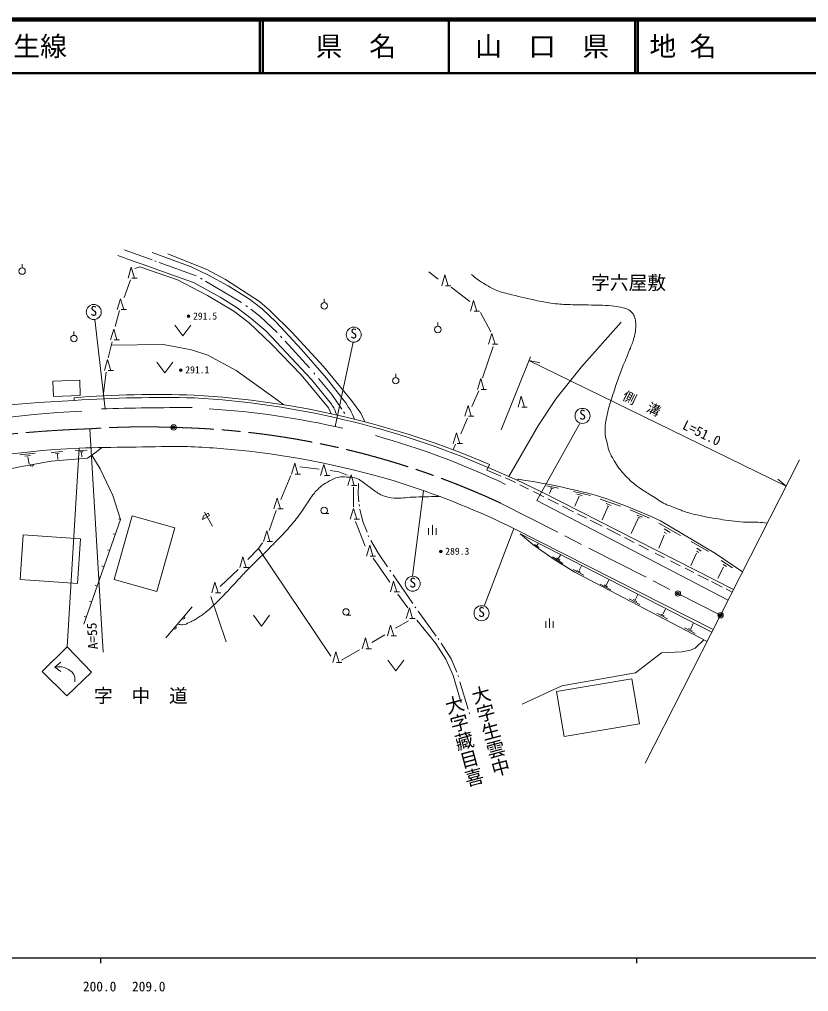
# Model space of a CAD drawing. Units: millimetres, scale not verified. Extents: x 40000 to 680000, y 20000 to 380000.
# Drawn here: x 252886 to 400062, y 198715 to 380000 of the extents above; entities that cross this region are included whole.
import ezdxf
from ezdxf.enums import TextEntityAlignment as Align

# ---------------------------------------------------------------- set-up
doc = ezdxf.new("R2010")
doc.units = ezdxf.units.MM
doc.header["$LTSCALE"] = 1000
doc.header["$PDMODE"] = 32
doc.header["$PDSIZE"] = 500
doc.linetypes.add('CHAIN', pattern=[18.5, 12, -1.5, 3.5, -1.5])
for name, color, linetype, lineweight in [('M-BGD', 7, 'Continuous', 13), ('M-BMK', 2, 'CHAIN', 13), ('M-BMK-SRVR', 3, 'Continuous', 13), ('M-STR-HTXT', 7, 'Continuous', 13), ('M-STR-STRC', 7, 'Continuous', 13), ('M-TTL', 2, 'Continuous', 140), ('M-TTL-BAND', 7, 'Continuous', 25), ('M-TTL-LINE', 7, 'Continuous', 50)]:
    doc.layers.add(name, color=color, linetype=linetype, lineweight=lineweight)
doc.layers.add('M-OTRS', color=6, linetype='Continuous')
doc.layers.add('M-TTL-TXT', color=7, linetype='Continuous')
doc.styles.add('@ＭＳ ゴシック', font='')
doc.styles.add('ＭＳ ゴシック', font='')
doc.styles.get('@ＭＳ ゴシック').set_extended_font_data('@MS Gothic')
doc.styles.get('ＭＳ ゴシック').set_extended_font_data('MS Gothic')

msp = doc.modelspace()

# ---------------------------------------------------------------- linework, layer by layer
at = {"layer": 'M-BGD'}
for p, q in [((274273, 334851), (271266, 335973)), ((277618, 335153), (272388, 337032)), ((277636, 336546), (284896, 333866)), ((287807, 333345), (280532, 336289)), ((253381, 333672), (253381, 334372)), ((273136, 331775), (273736, 333775)), ((273736, 333775), (274336, 331775)), ((275768, 334384), (274273, 334851)), ((275366, 333895), (274390, 333562)), ((282356, 331444), (275366, 333895)), ((281984, 332141), (275768, 334384)), ((278114, 334975), (278409, 334869)), ((278957, 334673), (285832, 332203)), ((284896, 333866), (288152, 332336)), ((274836, 331775), (273836, 331775)), ((285334, 330925), (281984, 332141)), ((291309, 331521), (287807, 333345)), ((288152, 332336), (291794, 330308)), ((329215, 332956), (331006, 331571)), ((331637, 330346), (332237, 332346)), ((332237, 332346), (332837, 330346)), ((273580, 331454), (272396, 328151)), ((287974, 328525), (282356, 331444)), ((290334, 328199), (285334, 330925)), ((286971, 331540), (286651, 331730)), ((294295, 327202), (287578, 331181)), ((297681, 327419), (291309, 331521)), ((291794, 330308), (295771, 327846)), ((333337, 330346), (332337, 330346)), ((333437, 330065), (336911, 327377)), ((292866, 325596), (287974, 328525)), ((293466, 326221), (290334, 328199)), ((271141, 325886), (271741, 327886)), ((271741, 327886), (272341, 325886)), ((295099, 326675), (295425, 326422)), ((295771, 327846), (298150, 326029)), ((299575, 325740), (297681, 327419)), ((309744, 327187), (309744, 327887)), ((336987, 325590), (337587, 327590)), ((337587, 327590), (338187, 325590)), ((271575, 325751), (270755, 322718)), ((272841, 325886), (271841, 325886)), ((295712, 323447), (292866, 325596)), ((296130, 324258), (293466, 326221)), ((297714, 324645), (296028, 325954)), ((297714, 324645), (300939, 321638)), ((298150, 326029), (300834, 323479)), ((303776, 321602), (299575, 325740)), ((338687, 325590), (337687, 325590)), ((338863, 325352), (340774, 321738)), ((266942, 324058), (268885, 307401)), ((281879, 322998), (283379, 320998)), ((283379, 320998), (284879, 322998)), ((299990, 319407), (295712, 323447)), ((298903, 321843), (296130, 324258)), ((300834, 323479), (305508, 318463)), ((330915, 322771), (330915, 323471)), ((365142, 323536), (357687, 315205)), ((263055, 321088), (263055, 321788)), ((269870, 320222), (270470, 322222)), ((270470, 322222), (271070, 320222)), ((307377, 312885), (298903, 321843)), ((301564, 320909), (301816, 320637)), ((309602, 315277), (303776, 321602)), ((340399, 319444), (340999, 321444)), ((340999, 321444), (341599, 319444)), ((270152, 319860), (269447, 316922)), ((270006, 319252), (279739, 319407)), ((271570, 320222), (270570, 320222)), ((279739, 319407), (284974, 318394)), ((305459, 313700), (299990, 319407)), ((306994, 315051), (302416, 319989)), ((311782, 304077), (315101, 319825)), ((342099, 319444), (341099, 319444)), ((284974, 318394), (288043, 317366)), ((288043, 317366), (293285, 314538)), ((305508, 318463), (310135, 313119)), ((341239, 319019), (339266, 313141)), ((268738, 314559), (269338, 316559)), ((269338, 316559), (269938, 314559)), ((278491, 316073), (279991, 314073)), ((279991, 314073), (281491, 316073)), ((269069, 314211), (268478, 309806)), ((270438, 314559), (269438, 314559)), ((293285, 314538), (300338, 309499)), ((310506, 307551), (305459, 313700)), ((307766, 314121), (307995, 313845)), ((314792, 308917), (309602, 315277)), ((323064, 313237), (323064, 313937)), ((357687, 315205), (352971, 309309)), ((259135, 312550), (264141, 312716)), ((259135, 312550), (259229, 309715)), ((264141, 312716), (264235, 309881)), ((311070, 308236), (307377, 312885)), ((311160, 310030), (308670, 313031)), ((310135, 313119), (313438, 308880)), ((338310, 311014), (338910, 313014)), ((338910, 313014), (339510, 311014)), ((313016, 307324), (311160, 310030)), ((338556, 310760), (337284, 307816)), ((340010, 311014), (339010, 311014)), ((259229, 309715), (264235, 309881)), ((263111, 308946), (263091, 309466)), ((300338, 309499), (302228, 308129)), ((316557, 306549), (314792, 308917)), ((345881, 307719), (346481, 309719)), ((346481, 309719), (347081, 307719)), ((352971, 309309), (349688, 304359)), ((311016, 306468), (310506, 307551)), ((313355, 306829), (313568, 306518)), ((317330, 304960), (316557, 306549)), ((335956, 306030), (336556, 308030)), ((336556, 308030), (337156, 306030)), ((347581, 307719), (346581, 307719)), ((336461, 305662), (335190, 302718)), ((337656, 306030), (336656, 306030)), ((349376, 290312), (357462, 304748)), ((266034, 303658), (268492, 261984)), ((333807, 300923), (334407, 302923)), ((334407, 302923), (335007, 300923)), ((349688, 304359), (344163, 294737)), ((252950, 298831), (255796, 299135)), ((258800, 299264), (260979, 299444)), ((263286, 299588), (265523, 299699)), ((264145, 299346), (264761, 299388)), ((264477, 299208), (264546, 298418)), ((265602, 298211), (267285, 299363)), ((267285, 299363), (268235, 300159)), ((334220, 300769), (333772, 299733)), ((335507, 300923), (334507, 300923)), ((253906, 298582), (254944, 298685)), ((254473, 298415), (254674, 297086)), ((258826, 297603), (265602, 298211)), ((259617, 299052), (260273, 299103)), ((259973, 298941), (260051, 297935)), ((266392, 298752), (267915, 296182)), ((267915, 296182), (270291, 291220)), ((303628, 295224), (304228, 297224)), ((304228, 297224), (304828, 295224)), ((305157, 296560), (308766, 296118)), ((309054, 294975), (309654, 296975)), ((309654, 296975), (310254, 294975)), ((310849, 295854), (312459, 295657)), ((312459, 295657), (314016, 294992)), ((340547, 296997), (340056, 295966)), ((340056, 295966), (342673, 294857)), ((340284, 296444), (345687, 294067)), ((301626, 290495), (303527, 294929)), ((305328, 295224), (304328, 295224)), ((310754, 294975), (309754, 294975)), ((314134, 293087), (314734, 295087)), ((314734, 295087), (315334, 293087)), ((343508, 294504), (343795, 294382)), ((343795, 294382), (344225, 294200)), ((344225, 294200), (345374, 293632)), ((345687, 294067), (345952, 294254)), ((345687, 294067), (350225, 291929)), ((315834, 293087), (314834, 293087)), ((315209, 289107), (315193, 292799)), ((316081, 291459), (316112, 293453)), ((326169, 276164), (328276, 292120)), ((346212, 293219), (347853, 292408)), ((348759, 291961), (350694, 290997)), ((350225, 291929), (386074, 273670)), ((351178, 293014), (353428, 292592)), ((352147, 292488), (351725, 291608)), ((351877, 292633), (352480, 292515)), ((356191, 291996), (359404, 291228)), ((270291, 291220), (271751, 286730)), ((300355, 288715), (300955, 290715)), ((300955, 290715), (301555, 288715)), ((316081, 291459), (316212, 290060)), ((349376, 290312), (385061, 271679)), ((351424, 290627), (353419, 289617)), ((357306, 291124), (356489, 289240)), ((356828, 291442), (357818, 291200)), ((361197, 290549), (365005, 289213)), ((299476, 284679), (300754, 288417)), ((302055, 288715), (301055, 288715)), ((314588, 286783), (315188, 288783)), ((315188, 288783), (315788, 286783)), ((316258, 289567), (316288, 289248)), ((316933, 286360), (316341, 288676)), ((354190, 289227), (356205, 288206)), ((362595, 289109), (361592, 286692)), ((362312, 289746), (363267, 289386)), ((362499, 289324), (362824, 289199)), ((366798, 288520), (370399, 287004)), ((264892, 267223), (271751, 286730)), ((273917, 287445), (270558, 275555)), ((271751, 286730), (271344, 286873)), ((273917, 287445), (281897, 285191)), ((287204, 287433), (287021, 286750)), ((287204, 287433), (287021, 286750)), ((287887, 287250), (287021, 286750)), ((287887, 287250), (287021, 286750)), ((287204, 287433), (287637, 287683)), ((287204, 287433), (287637, 287683)), ((288887, 285517), (287387, 288116)), ((288887, 285517), (287387, 288116)), ((287637, 287683), (288070, 287933)), ((287637, 287683), (288070, 287933)), ((288320, 287500), (287887, 287250)), ((288320, 287500), (287887, 287250)), ((288070, 287933), (288320, 287500)), ((288070, 287933), (288320, 287500)), ((309712, 287837), (310612, 287837)), ((316288, 286783), (315288, 286783)), ((356951, 287829), (358640, 286973)), ((359356, 286611), (361559, 285495)), ((368294, 286935), (367006, 284158)), ((368003, 287558), (369069, 287163)), ((368218, 287170), (368647, 287025)), ((372477, 286493), (382735, 280418)), ((281897, 285191), (278538, 273301)), ((298409, 282655), (299009, 284655)), ((299009, 284655), (299609, 282655)), ((317374, 281769), (315536, 286350)), ((317733, 284376), (316933, 286360)), ((329196, 283915), (329196, 285140)), ((329896, 283915), (329896, 285665)), ((330596, 283915), (330596, 285140)), ((345119, 285075), (339590, 270575)), ((382285, 266220), (345119, 285075)), ((362411, 285064), (365000, 283753)), ((372141, 286067), (376207, 283762)), ((373131, 285014), (374275, 284307)), ((253570, 283884), (252996, 275563)), ((253570, 283884), (264267, 283146)), ((264267, 283146), (263694, 274826)), ((270776, 283957), (270370, 284100)), ((318023, 283535), (317920, 283784)), ((319867, 280414), (318402, 282829)), ((346288, 284063), (382025, 265708)), ((346288, 284063), (348619, 282104)), ((365705, 283396), (367527, 282473)), ((373138, 283855), (372125, 281394)), ((373138, 284354), (373590, 284105)), ((269723, 280961), (269316, 281104)), ((295498, 279309), (297444, 281309)), ((297444, 281309), (298240, 282404)), ((310978, 261283), (297444, 281309)), ((300109, 282655), (299109, 282655)), ((317617, 279934), (318217, 281934)), ((318217, 281934), (318817, 279934)), ((348619, 282104), (352635, 279300)), ((348950, 282072), (349744, 281504)), ((349402, 281906), (349633, 282233)), ((368425, 282018), (370232, 281103)), ((378184, 282664), (381373, 280774)), ((379233, 281387), (380043, 280867)), ((293974, 277802), (294574, 279802)), ((294574, 279802), (295174, 277802)), ((319317, 279934), (318317, 279934)), ((321983, 275091), (318849, 279516)), ((319867, 280414), (321555, 277930)), ((352322, 279786), (354241, 278567)), ((352635, 279300), (356456, 276900)), ((353049, 279576), (353684, 279173)), ((353454, 279517), (353800, 280108)), ((371440, 280492), (373170, 279615)), ((379150, 280462), (378101, 278178)), ((379202, 280836), (379545, 280608)), ((382735, 280418), (387749, 276963)), ((268658, 277933), (268251, 278076)), ((290324, 274243), (293660, 277440)), ((295674, 277802), (294674, 277802)), ((356132, 277413), (358140, 276347)), ((357281, 277233), (357692, 278078)), ((374282, 279053), (376125, 278119)), ((377058, 277647), (378662, 276834)), ((384209, 277884), (383112, 275776)), ((383787, 279103), (385898, 277746)), ((384161, 278334), (384728, 277961)), ((252996, 275563), (263694, 274826)), ((267961, 275949), (267554, 276092)), ((270558, 275555), (278538, 273301)), ((321994, 277283), (322171, 277023)), ((322569, 276436), (326227, 271053)), ((356456, 276900), (381142, 263973)), ((356873, 277261), (357538, 276908)), ((379413, 276454), (381372, 275462)), ((267394, 274339), (266988, 274482)), ((288748, 273091), (289348, 275091)), ((289348, 275091), (289948, 273091)), ((322077, 273273), (322677, 275273)), ((322677, 275273), (323277, 273273)), ((361184, 274686), (363192, 273620)), ((361925, 274534), (362590, 274181)), ((362333, 274506), (362797, 275462)), ((381974, 275157), (383963, 274150)), ((384674, 273790), (385836, 273202)), ((291427, 263912), (288560, 272375)), ((290448, 273091), (289448, 273091)), ((323777, 273273), (322777, 273273)), ((325305, 270269), (323479, 272848)), ((366603, 271959), (368611, 270893)), ((367753, 271779), (368217, 272735)), ((266348, 271363), (265941, 271506)), ((280173, 264666), (285127, 270461)), ((325017, 268269), (325617, 270269)), ((325617, 270269), (326217, 268269)), ((326642, 270463), (326792, 270259)), ((367344, 271807), (368009, 271454)), ((265355, 268540), (264948, 268683)), ((296509, 268883), (298009, 266883)), ((298009, 266883), (299509, 268883)), ((313792, 268915), (314692, 268915)), ((327247, 269637), (330632, 265007)), ((351737, 266556), (351737, 268306)), ((371740, 269269), (373748, 268203)), ((372481, 269117), (373146, 268764)), ((372889, 269089), (373353, 270045)), ((321506, 265044), (322106, 267044)), ((322106, 267044), (322706, 265044)), ((325464, 267867), (323009, 266455)), ((326717, 268269), (325717, 268269)), ((330528, 263651), (327023, 267997)), ((351037, 266556), (351037, 267781)), ((352437, 266556), (352437, 267781)), ((376930, 266552), (378938, 265485)), ((378079, 266372), (378543, 267327)), ((321056, 265250), (318600, 263838)), ((323206, 265044), (322206, 265044)), ((377671, 266399), (378335, 266046)), ((316819, 262655), (317419, 264655)), ((317419, 264655), (318019, 262655)), ((332397, 260706), (330528, 263651)), ((330961, 264557), (331108, 264356)), ((333414, 260794), (331513, 263713)), ((378903, 262746), (380504, 264307)), ((311325, 260069), (311925, 262069)), ((311925, 262069), (312525, 260069)), ((316306, 262467), (312956, 260535)), ((318519, 262655), (317519, 262655)), ((367759, 258140), (372620, 261855)), ((372620, 261855), (376405, 262042)), ((376405, 262042), (378041, 262393)), ((378041, 262393), (378903, 262746)), ((313025, 260069), (312025, 260069)), ((321606, 260541), (323106, 258541)), ((323106, 258541), (324606, 260541)), ((333799, 257641), (332397, 260706)), ((334442, 258291), (333414, 260794)), ((335254, 252576), (333799, 257641)), ((334668, 257645), (334743, 257397)), ((354066, 255733), (367759, 258140)), ((335030, 256453), (336572, 251385)), ((346658, 252313), (354066, 255733)), ((353072, 254661), (367108, 257029)), ((367108, 257029), (368527, 248617)), ((353072, 254661), (354491, 246249)), ((336761, 250764), (336833, 250525)), ((354491, 246249), (368527, 248617))]:
    msp.add_line(p, q, dxfattribs=at)
msp.add_lwpolyline([(206221, 279902), (221390, 287228), (228774, 290429), (235645, 292509), (245506, 295033), (252984, 296598), (258826, 297603)], dxfattribs=at)
for centre, radius in [((253381, 333072), 600), ((266750, 325442), 1398), ((309744, 326587), 600), ((284435, 324640), 150), ((284435, 324640), 120), ((284435, 324640), 90), ((284435, 324640), 60), ((284435, 324640), 30), ((284435, 324640), 20), ((330915, 322171), 600), ((263055, 320488), 600), ((315238, 321216), 1398), ((282980, 314616), 150), ((282980, 314616), 120), ((282980, 314616), 90), ((282980, 314616), 60), ((282980, 314616), 30), ((282980, 314616), 20), ((323064, 312637), 600), ((357905, 306074), 1398), ((309712, 288437), 600), ((331470, 280790), 150), ((331470, 280790), 120), ((331470, 280790), 90), ((331470, 280790), 60), ((331470, 280790), 30), ((331470, 280790), 20), ((326242, 274769), 1398), ((313792, 269515), 600), ((339071, 269277), 1398)]:
    msp.add_circle(centre, radius, dxfattribs=at)
for centre, radius, start, end in [((278429, 109138), 200914, 87.98553, 94.37836), ((274112, 65581), 243614, 92.58809, 100.99461), ((279618, 62307), 247191, 88.64812, 93.82887), ((276438, 149112), 160570, 66.57062, 86.78257), ((276585, 148334), 161840, 66.72024, 86.84529), ((307285, 305227), 4835, 12.19277, 38.4783), ((302198, 300173), 14218, 21.78679, 37.76318), ((272380, 125818), 181273, 92.48304, 103.8496), ((283314, -181993), 489607, 89.79446, 91.76746), ((278492, 153094), 154610, 77.01865, 86.36454), ((278681, 156830), 151112, 64.57123, 74.4074), ((271204, 144797), 155448, 92.65483, 106.06996), ((309340, -1952226), 2252760, 90.67259, 91.15316), ((279581, 166645), 133775, 83.92603, 88.58023), ((279070, 149202), 151180, 72.44839, 84.43261), ((255204, 296980), 300, 189.75938, 9.75938), ((324485, 153358), 142522, 75.35839, 81.33705), ((275743, 142864), 158231, 63.99519, 71.99213), ((325111, 184800), 112183, 65.02535, 71.60567), ((283422, 268466), 300, 229.4749, 49.4749), ((281798, 266566), 300, 229.4749, 49.4749)]:
    msp.add_arc(centre, radius, start, end, dxfattribs=at)
for points, knots in [([(337190, 332423), (337694, 332003), (337843, 331886), (338280, 331567), (338877, 331130), (339234, 330916), (339869, 330538), (340637, 330082), (341072, 329827), (341895, 329479), (342955, 329030), (343615, 328959), (344730, 328669), (346570, 328191), (347602, 327920), (349466, 327547), (350616, 327317), (351260, 327167), (352426, 327033), (353668, 326891), (354370, 326873), (355619, 326815), (356926, 326755), (357661, 326788), (358969, 326753), (360673, 326707), (361633, 326743), (363331, 326581), (363981, 326520), (364349, 326479), (364982, 326317), (365592, 326160), (365977, 326160), (366524, 325849), (366824, 325679), (366959, 325523), (367179, 325257), (367400, 324990), (367506, 324815), (367625, 324489), (367782, 324060), (367780, 323791), (367823, 323336), (367863, 322904), (367855, 322657), (367812, 322225), (367760, 321692), (367721, 321391), (367584, 320875), (367352, 320004), (367149, 319537), (366824, 318697), (366456, 317746), (366208, 317230), (365827, 316283), (365372, 315149), (365104, 314519), (364690, 313370), (364289, 312258), (364082, 311629), (363724, 310503), (363311, 309206), (363046, 308488), (362711, 307169), (362475, 306236), (362345, 305709), (362213, 304755), (362091, 303874), (362053, 303363), (362151, 302480), (362207, 301970), (362343, 301702), (362462, 301203), (362606, 300601), (362606, 300240), (362820, 299660), (363123, 298841), (363388, 298418), (363833, 297666), (364151, 297129), (364328, 296824), (364706, 296327), (365248, 295612), (365579, 295229), (366217, 294597), (367054, 293768), (367567, 293340), (368522, 292650), (369323, 292072), (369822, 291822), (370657, 291295), (371574, 290715), (372045, 290313), (373009, 289815), (373937, 289334), (374513, 289184), (375486, 288802), (376291, 288486), (376733, 288281), (377558, 288023), (378312, 287788), (378751, 287717), (379521, 287540), (380339, 287353), (380797, 287247), (381624, 287104), (383194, 286833), (384078, 286709), (385659, 286512), (386534, 286403), (387021, 286304), (387902, 286263), (388972, 286212), (389575, 286298), (390644, 286232), (391325, 286189), (391558, 286171), (392384, 286078)], [0, 0, 0, 0, 1, 1, 1, 2, 2, 2, 3, 3, 3, 4, 4, 4, 5, 5, 5, 6, 6, 6, 7, 7, 7, 8, 8, 8, 9, 9, 9, 10, 10, 10, 11, 11, 11, 12, 12, 12, 13, 13, 13, 14, 14, 14, 15, 15, 15, 16, 16, 16, 17, 17, 17, 18, 18, 18, 19, 19, 19, 20, 20, 20, 21, 21, 21, 22, 22, 22, 23, 23, 23, 24, 24, 24, 25, 25, 25, 26, 26, 26, 27, 27, 27, 28, 28, 28, 29, 29, 29, 30, 30, 30, 31, 31, 31, 32, 32, 32, 33, 33, 33, 34, 34, 34, 35, 35, 35, 36, 36, 36, 37, 37, 37, 38, 38, 38, 39, 39, 39, 39]), ([(282400, 267271), (282780, 267148), (282961, 267111), (283329, 267119), (283837, 267129), (284095, 267332), (284561, 267534), (285299, 267855), (285674, 268117), (286355, 268545), (287037, 268973), (287385, 269267), (288002, 269784), (289071, 270678), (289615, 271243), (290599, 272228), (291776, 273407), (292380, 274122), (293517, 275339), (294188, 276056), (294551, 276469), (295231, 277177), (296572, 278574), (297386, 279295), (298752, 280667), (299662, 281582), (300181, 282086), (301073, 283019), (302052, 284043), (302632, 284589), (303550, 285668), (304329, 286582), (304730, 287125), (305435, 288098), (306098, 289012), (306361, 289599), (307024, 290512), (307482, 291144), (307727, 291511), (308255, 292086), (308637, 292503), (308857, 292737), (309304, 293084), (309810, 293475), (310136, 293640), (310707, 293928), (311323, 294240), (311662, 294465), (312336, 294610), (312949, 294741), (313314, 294677), (313941, 294656), (314515, 294637), (314848, 294671), (315405, 294532), (315868, 294416), (316113, 294286), (316527, 294049), (316990, 293784), (317171, 293522), (317602, 293208), (317962, 292945), (318165, 292800), (318537, 292553), (319329, 292026), (319699, 291572), (320593, 291245), (321422, 290941), (321909, 290775), (322790, 290715), (324134, 290623), (324887, 290856), (326232, 290918), (327132, 290959), (327638, 290954), (328538, 290980), (329572, 291010), (329897, 291021), (331185, 291064)], [0, 0, 0, 0, 1, 1, 1, 2, 2, 2, 3, 3, 3, 4, 4, 4, 5, 5, 5, 6, 6, 6, 7, 7, 7, 8, 8, 8, 9, 9, 9, 10, 10, 10, 11, 11, 11, 12, 12, 12, 13, 13, 13, 14, 14, 14, 15, 15, 15, 16, 16, 16, 17, 17, 17, 18, 18, 18, 19, 19, 19, 20, 20, 20, 21, 21, 21, 22, 22, 22, 23, 23, 23, 24, 24, 24, 25, 25, 25, 26, 26, 26, 26])]:
    msp.add_open_spline(points, degree=3, knots=knots, dxfattribs=at)
for p in [(284435, 324640), (282980, 314616), (331470, 280790)]:
    msp.add_point(p, dxfattribs=at)
at = {"layer": 'M-BMK'}
for p, q in [((342590, 289823), (375699, 272946)), ((375699, 272946), (383645, 268895))]:
    msp.add_line(p, q, dxfattribs=at)
for centre, radius, start, end in [((273173, 83652), 220122, 91.85851, 98.49945), ((276136, 164164), 139859, 87.74139, 94.14223), ((278642, 152085), 151859, 65.09601, 88.86581)]:
    msp.add_arc(centre, radius, start, end, dxfattribs=at)
at = {"layer": 'M-BMK-SRVR'}
for p, q in [((383645, 268895), (398392, 297893)), ((369602, 241281), (383645, 268895))]:
    msp.add_line(p, q, dxfattribs=at)
for centre in [(281648, 303914), (375699, 272946), (383645, 268895)]:
    msp.add_circle(centre, 500, dxfattribs=at)
for p in [(281648, 303914), (375699, 272946), (383645, 268895)]:
    msp.add_point(p, dxfattribs=at)
at = {"layer": 'M-OTRS'}
msp.add_point((383645, 268895), dxfattribs=at)
at = {"layer": 'M-STR-HTXT'}
for p, q in [((342745, 303457), (348190, 317104)), ((347917, 316419), (395887, 292966)), ((347917, 316419), (349933, 315990)), ((395887, 292966), (394309, 294294))]:
    msp.add_line(p, q, dxfattribs=at)
at = {"layer": 'M-STR-STRC'}
for p, q in [((264003, 300078), (261772, 262988)), ((257095, 258419), (261772, 262988)), ((261772, 262988), (266350, 258304)), ((259460, 259229), (260623, 260143)), ((261701, 253868), (257095, 258419)), ((259460, 259229), (260580, 258387)), ((266350, 258304), (261701, 253868))]:
    msp.add_line(p, q, dxfattribs=at)
msp.add_open_spline([(263222, 256484), (263236, 257048), (263271, 257368), (263009, 257833), (262804, 258197), (262608, 258359), (262276, 258613), (261921, 258885), (261680, 258988), (261258, 259134), (260593, 259363), (260236, 259290), (259460, 259229)], degree=3, knots=[0, 0, 0, 0, 1, 1, 1, 2, 2, 2, 3, 3, 3, 4, 4, 4, 4], dxfattribs=at)
at = {"layer": 'M-TTL'}
msp.add_line((680000, 380000), (40000, 380000), dxfattribs=at)
at = {"layer": 'M-TTL-BAND'}
for p, q in [((40000, 205000), (579000, 205000)), ((268000, 205000), (268000, 204000)), ((368000, 205000), (368000, 204000))]:
    msp.add_line(p, q, dxfattribs=at)
at = {"layer": 'M-TTL-LINE'}
for p, q in [((297750, 380000), (297750, 370000)), ((298250, 380000), (298250, 370000)), ((333000, 380000), (333000, 370000)), ((367750, 380000), (367750, 370000)), ((368250, 380000), (368250, 370000)), ((40000, 370000), (680000, 370000))]:
    msp.add_line(p, q, dxfattribs=at)

# ---------------------------------------------------------------- texts
at = {"layer": 'M-BGD', "style": 'ＭＳ ゴシック'}
for s, height, p in [('字六屋敷', 2566, (359491, 328844)), ('S', 1833, (266125, 324192)), ('291.5', 1320, (285269, 323631)), ('S', 1833, (314613, 319966)), ('291.1', 1320, (283813, 313606)), ('S', 1833, (357280, 304824)), ('289.3', 1320, (332303, 279780)), ('S', 1833, (325617, 273519)), ('S', 1833, (338446, 268027)), ('字\u3000中\u3000道', 2566, (266778, 251825))]:
    msp.add_text(s, height=height, dxfattribs=at).set_placement(p, align=Align.BOTTOM_LEFT)
at = {"layer": 'M-BGD'}
for s, height, rotation, style, p in [('A=55', 1833, 93.375, 'ＭＳ ゴシック', (268090, 262621)), ('大字生雲中', 2566, 285.05, '@ＭＳ ゴシック', (336506, 255237)), ('大字藏目喜', 2566, 285.05, '@ＭＳ ゴシック', (331564, 253379))]:
    msp.add_text(s, height=height, rotation=rotation, dxfattribs=dict(at, style=style)).set_placement(p, align=Align.BOTTOM_LEFT)
at = {"layer": 'M-STR-HTXT', "style": 'ＭＳ ゴシック'}
msp.add_text('側\u3000溝\u3000\u3000L=51.0', height=1833, rotation=333.945, dxfattribs=at).set_placement((364924, 308713), align=Align.BOTTOM_LEFT)
at = {"layer": 'M-TTL-BAND', "style": 'ＭＳ ゴシック'}
for s, p in [('200.0', (267844, 198195)), ('209.0', (277000, 198195))]:
    msp.add_text(s, height=1833, dxfattribs=at).set_placement(p, align=Align.BOTTOM_CENTER)
at = {"layer": 'M-TTL-TXT', "style": 'ＭＳ ゴシック'}
for s, p in [('主要地方道萩篠生線', (216734, 375000)), ('地 名', (370380, 375000))]:
    msp.add_text(s, height=3666, dxfattribs=at).set_placement(p, align=Align.MIDDLE_LEFT)
for s, p in [('県\u3000名', (315625, 375000)), ('山\u3000口\u3000県', (350375, 375000))]:
    msp.add_text(s, height=3666, dxfattribs=at).set_placement(p, align=Align.MIDDLE_CENTER)

doc.saveas('drawing.dxf')
